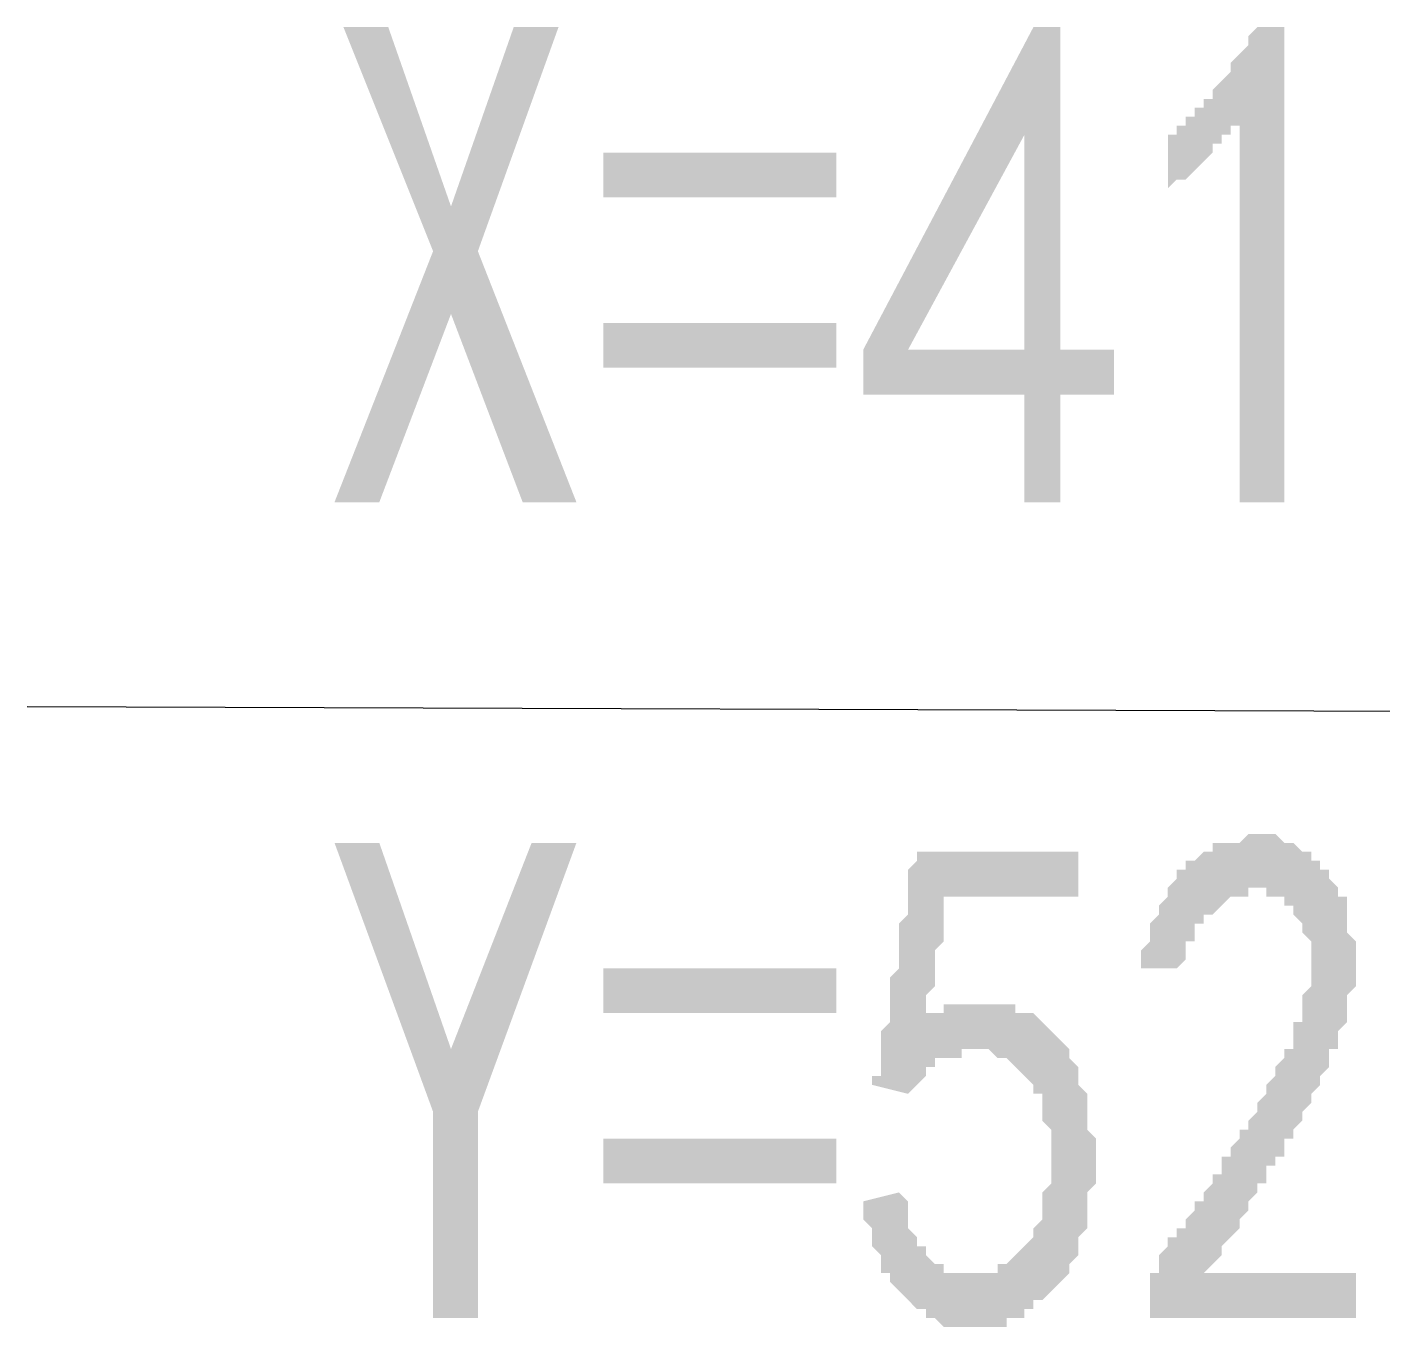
# Model space of a CAD drawing. Header units: millimetres. Extents: x 6156 to 7119, y 3162 to 3647.
# Drawn here: x 6842.17 to 6851.78, y 3588.88 to 3598.09 of the extents above; entities that cross this region are included whole.
import ezdxf

# ---------------------------------------------------------------- set-up
doc = ezdxf.new("R2010")
doc.units = ezdxf.units.MM
doc.layers.add('图层1', color=7, linetype='Continuous')

msp = doc.modelspace()

# ---------------------------------------------------------------- hatches: boundary and pattern name
at = {"layer": '图层1', "transparency": 33554559}
for points in [[(6846.0603, 3594.7246), (6845.6793, 3594.7246), (6845.1714, 3596.058), (6844.6634, 3594.7246), (6844.3459, 3594.7246), (6845.0444, 3596.5025), (6844.4094, 3598.0899), (6844.7269, 3598.0899), (6845.1714, 3596.8199), (6845.6158, 3598.0899), (6845.9333, 3598.0899), (6845.3619, 3596.5025)], [(6850.7592, 3597.455), (6850.7592, 3597.3915), (6850.6957, 3597.3915), (6850.6957, 3597.328), (6850.6322, 3597.328), (6850.6322, 3597.2645), (6850.5688, 3597.2645), (6850.5688, 3597.201), (6850.5688, 3597.201), (6850.5053, 3597.1375), (6850.5053, 3597.1375), (6850.4418, 3597.074), (6850.4418, 3597.074), (6850.3783, 3597.0105), (6850.3783, 3597.0105), (6850.3148, 3597.0105), (6850.2513, 3596.947), (6850.2513, 3596.947), (6850.2513, 3597.328), (6850.3148, 3597.328), (6850.3148, 3597.3915), (6850.3783, 3597.3915), (6850.3783, 3597.455), (6850.4418, 3597.455), (6850.4418, 3597.5185), (6850.5053, 3597.5185), (6850.5053, 3597.582), (6850.5688, 3597.582), (6850.5688, 3597.6455), (6850.5688, 3597.6455), (6850.6322, 3597.709), (6850.6322, 3597.709), (6850.6957, 3597.7725), (6850.6957, 3597.836), (6850.6957, 3597.836), (6850.7592, 3597.8995), (6850.7592, 3597.8995), (6850.8227, 3597.963), (6850.8227, 3598.0265), (6850.8227, 3598.0265), (6850.8862, 3598.09), (6850.8862, 3598.09), (6851.0767, 3598.09), (6851.0767, 3594.7247), (6850.7592, 3594.7247)], [(6850.1242, 3589.0097), (6850.1242, 3589.0732), (6850.1242, 3589.1367), (6850.1242, 3589.1367), (6850.1242, 3589.2002), (6850.1242, 3589.2637), (6850.1877, 3589.2637), (6850.1877, 3589.3272), (6850.1877, 3589.3907), (6850.1877, 3589.3907), (6850.2512, 3589.4542), (6850.2512, 3589.5177), (6850.3147, 3589.5177), (6850.3147, 3589.5177), (6850.3147, 3589.5812), (6850.3782, 3589.5812), (6850.3782, 3589.6447), (6850.3782, 3589.6447), (6850.4417, 3589.7082), (6850.4417, 3589.7082), (6850.4417, 3589.7717), (6850.5052, 3589.7717), (6850.5052, 3589.8352), (6850.5052, 3589.8352), (6850.5687, 3589.8987), (6850.5687, 3589.9622), (6850.6322, 3589.9622), (6850.6322, 3590.0257), (6850.6322, 3590.0892), (6850.6957, 3590.0892), (6850.6957, 3590.1527), (6850.7592, 3590.2161), (6850.7592, 3590.2796), (6850.8227, 3590.2796), (6850.8227, 3590.3431), (6850.8862, 3590.4066), (6850.8862, 3590.4701), (6850.8862, 3590.4701), (6850.9497, 3590.5336), (6850.9497, 3590.5971), (6851.0132, 3590.6606), (6851.0132, 3590.6606), (6851.0132, 3590.7241), (6851.0767, 3590.7876), (6851.0767, 3590.7876), (6851.0767, 3590.8511), (6851.1402, 3590.8511), (6851.1402, 3590.9146), (6851.1402, 3590.9781), (6851.1402, 3590.9781), (6851.1402, 3591.0416), (6851.2037, 3591.0416), (6851.2037, 3591.0416), (6851.2037, 3591.1051), (6851.2037, 3591.1686), (6851.2037, 3591.2321), (6851.2672, 3591.2956), (6851.2672, 3591.2956), (6851.2672, 3591.3591), (6851.2672, 3591.4226), (6851.2672, 3591.4861), (6851.2672, 3591.4861), (6851.2672, 3591.5496), (6851.2672, 3591.5496), (6851.2672, 3591.6131), (6851.2037, 3591.6766), (6851.2037, 3591.7401), (6851.2037, 3591.7401), (6851.1402, 3591.8035), (6851.1402, 3591.8035), (6851.1402, 3591.867), (6851.1402, 3591.867), (6851.0767, 3591.867), (6851.0767, 3591.9305), (6851.0132, 3591.9305), (6850.9497, 3591.9305), (6850.9497, 3591.994), (6850.8862, 3591.994), (6850.8862, 3591.994), (6850.8227, 3591.994), (6850.8227, 3591.9305), (6850.7592, 3591.9305), (6850.7592, 3591.9305), (6850.6957, 3591.9305), (6850.6957, 3591.9305), (6850.6322, 3591.867), (6850.6322, 3591.867), (6850.5687, 3591.8035), (6850.5687, 3591.8035), (6850.5052, 3591.8035), (6850.5052, 3591.7401), (6850.4417, 3591.7401), (6850.4417, 3591.6766), (6850.4417, 3591.6131), (6850.3782, 3591.6131), (6850.3782, 3591.5496), (6850.3782, 3591.4861), (6850.3782, 3591.4861), (6850.3147, 3591.4226), (6850.3147, 3591.4226), (6850.0607, 3591.4226), (6850.0607, 3591.4861), (6850.0607, 3591.5496), (6850.1242, 3591.6131), (6850.1242, 3591.6766), (6850.1242, 3591.7401), (6850.1242, 3591.7401), (6850.1877, 3591.8035), (6850.1877, 3591.867), (6850.1877, 3591.867), (6850.2512, 3591.9305), (6850.2512, 3591.994), (6850.2512, 3591.994), (6850.3147, 3592.0575), (6850.3147, 3592.0575), (6850.3147, 3592.121), (6850.3782, 3592.121), (6850.3782, 3592.121), (6850.3782, 3592.1845), (6850.4417, 3592.1845), (6850.4417, 3592.1845), (6850.5052, 3592.248), (6850.5052, 3592.248), (6850.5687, 3592.248), (6850.5687, 3592.3115), (6850.6322, 3592.3115), (6850.6322, 3592.3115), (6850.6957, 3592.3115), (6850.6957, 3592.3115), (6850.7592, 3592.3115), (6850.7592, 3592.3115), (6850.8227, 3592.375), (6850.8862, 3592.375), (6850.8862, 3592.375), (6850.9497, 3592.375), (6850.9497, 3592.375), (6851.0132, 3592.375), (6851.0767, 3592.3115), (6851.0767, 3592.3115), (6851.0767, 3592.3115), (6851.1402, 3592.3115), (6851.1402, 3592.3115), (6851.2037, 3592.248), (6851.2037, 3592.248), (6851.2672, 3592.248), (6851.2672, 3592.1845), (6851.3307, 3592.1845), (6851.3307, 3592.1845), (6851.3307, 3592.121), (6851.3942, 3592.121), (6851.3942, 3592.0575), (6851.3942, 3592.0575), (6851.4577, 3591.994), (6851.4577, 3591.9305), (6851.5211, 3591.9305), (6851.5211, 3591.867), (6851.5211, 3591.8035), (6851.5211, 3591.8035), (6851.5211, 3591.7401), (6851.5211, 3591.6766), (6851.5846, 3591.6131), (6851.5846, 3591.6131), (6851.5846, 3591.5496), (6851.5846, 3591.4861), (6851.5846, 3591.4226), (6851.5846, 3591.3591), (6851.5846, 3591.3591), (6851.5846, 3591.2956), (6851.5846, 3591.2956), (6851.5211, 3591.2321), (6851.5211, 3591.1686), (6851.5211, 3591.1686), (6851.5211, 3591.1051), (6851.5211, 3591.0416), (6851.5211, 3591.0416), (6851.4577, 3590.9781), (6851.4577, 3590.9146), (6851.4577, 3590.8511), (6851.3942, 3590.8511), (6851.3942, 3590.7876), (6851.3942, 3590.7241), (6851.3307, 3590.6606), (6851.3307, 3590.6606), (6851.3307, 3590.5971), (6851.3307, 3590.5971), (6851.3307, 3590.5971), (6851.2672, 3590.5336), (6851.2672, 3590.5336), (6851.2672, 3590.4701), (6851.2672, 3590.4701), (6851.2037, 3590.4066), (6851.2037, 3590.4066), (6851.2037, 3590.3431), (6851.2037, 3590.3431), (6851.1402, 3590.2796), (6851.1402, 3590.2796), (6851.1402, 3590.2161), (6851.0767, 3590.2161), (6851.0767, 3590.1527), (6851.0767, 3590.0892), (6851.0132, 3590.0892), (6851.0132, 3590.0257), (6850.9497, 3590.0257), (6850.9497, 3589.9622), (6850.9497, 3589.8987), (6850.8862, 3589.8987), (6850.8862, 3589.8352), (6850.8227, 3589.7717), (6850.8227, 3589.7082), (6850.8227, 3589.7082), (6850.7592, 3589.6447), (6850.7592, 3589.5812), (6850.6957, 3589.5177), (6850.6957, 3589.5177), (6850.6322, 3589.4542), (6850.6322, 3589.3907), (6850.5687, 3589.3272), (6850.5052, 3589.2637), (6850.5052, 3589.2637), (6851.5846, 3589.2637), (6851.5846, 3588.9462), (6850.1242, 3588.9462)], [(6846.0603, 3592.3116), (6845.3619, 3590.4067), (6845.3619, 3588.9463), (6845.0444, 3588.9463), (6845.0444, 3590.4067), (6844.3459, 3592.3116), (6844.6634, 3592.3116), (6845.1714, 3590.8512), (6845.1714, 3590.8512), (6845.7428, 3592.3116)], [(6848.3463, 3589.8352), (6848.4098, 3589.7717), (6848.4098, 3589.7717), (6848.4098, 3589.7082), (6848.4098, 3589.6447), (6848.4098, 3589.5813), (6848.4733, 3589.5178), (6848.4733, 3589.5178), (6848.4733, 3589.4543), (6848.5368, 3589.4543), (6848.5368, 3589.3908), (6848.5368, 3589.3908), (6848.6002, 3589.3273), (6848.6002, 3589.3273), (6848.6637, 3589.3273), (6848.6637, 3589.2638), (6848.7272, 3589.2638), (6848.7272, 3589.2638), (6848.7907, 3589.2638), (6848.7907, 3589.2638), (6848.8542, 3589.2638), (6848.8542, 3589.2638), (6848.9177, 3589.2638), (6848.9812, 3589.2638), (6848.9812, 3589.2638), (6849.0447, 3589.2638), (6849.0447, 3589.3273), (6849.1082, 3589.3273), (6849.1082, 3589.3273), (6849.1082, 3589.3273), (6849.1717, 3589.3908), (6849.1717, 3589.3908), (6849.2352, 3589.4543), (6849.2352, 3589.4543), (6849.2987, 3589.5178), (6849.2987, 3589.5178), (6849.2987, 3589.5813), (6849.3622, 3589.6447), (6849.3622, 3589.7082), (6849.3622, 3589.7082), (6849.3622, 3589.7082), (6849.3622, 3589.7717), (6849.3622, 3589.8352), (6849.3622, 3589.8352), (6849.4257, 3589.8987), (6849.4257, 3589.9622), (6849.4257, 3590.0257), (6849.4257, 3590.0892), (6849.4257, 3590.1527), (6849.4257, 3590.1527), (6849.4257, 3590.2162), (6849.4257, 3590.2162), (6849.4257, 3590.2797), (6849.3622, 3590.3432), (6849.3622, 3590.4067), (6849.3622, 3590.4067), (6849.3622, 3590.4702), (6849.3622, 3590.5337), (6849.2987, 3590.5337), (6849.2987, 3590.5972), (6849.2987, 3590.5972), (6849.2352, 3590.6607), (6849.2352, 3590.6607), (6849.1717, 3590.7242), (6849.1717, 3590.7242), (6849.1082, 3590.7877), (6849.1082, 3590.7877), (6849.0447, 3590.7877), (6849.0447, 3590.7877), (6849.0447, 3590.7877), (6848.9812, 3590.8512), (6848.9812, 3590.8512), (6848.9177, 3590.8512), (6848.8542, 3590.8512), (6848.8542, 3590.8512), (6848.7907, 3590.8512), (6848.7907, 3590.7877), (6848.7272, 3590.7877), (6848.7272, 3590.7877), (6848.6637, 3590.7877), (6848.6002, 3590.7877), (6848.6002, 3590.7242), (6848.5368, 3590.7242), (6848.5368, 3590.6607), (6848.5368, 3590.6607), (6848.4733, 3590.5972), (6848.4733, 3590.5972), (6848.4098, 3590.5337), (6848.4098, 3590.5337), (6848.1558, 3590.5972), (6848.1558, 3590.5972), (6848.1558, 3590.5972), (6848.1558, 3590.5972), (6848.1558, 3590.5972), (6848.1558, 3590.6607), (6848.2193, 3590.6607), (6848.2193, 3590.6607), (6848.2193, 3590.7242), (6848.2193, 3590.7242), (6848.2193, 3590.7877), (6848.2193, 3590.7877), (6848.2193, 3590.8512), (6848.2193, 3590.8512), (6848.2193, 3590.9147), (6848.2193, 3590.9782), (6848.2193, 3590.9782), (6848.2828, 3591.0417), (6848.2828, 3591.1052), (6848.2828, 3591.1687), (6848.2828, 3591.1687), (6848.2828, 3591.2321), (6848.2828, 3591.2956), (6848.2828, 3591.3591), (6848.3463, 3591.4226), (6848.3463, 3591.4861), (6848.3463, 3591.5496), (6848.3463, 3591.6766), (6848.3463, 3591.7401), (6848.4098, 3591.8036), (6848.4098, 3591.8671), (6848.4098, 3591.9306), (6848.4098, 3592.0576), (6848.4098, 3592.1211), (6848.4733, 3592.1846), (6848.4733, 3592.2481), (6849.6162, 3592.2481), (6849.6162, 3591.9306), (6848.6637, 3591.9306), (6848.6637, 3591.8671), (6848.6637, 3591.8036), (6848.6637, 3591.7401), (6848.6637, 3591.6766), (6848.6637, 3591.6131), (6848.6002, 3591.5496), (6848.6002, 3591.4861), (6848.6002, 3591.4861), (6848.6002, 3591.4226), (6848.6002, 3591.3591), (6848.6002, 3591.2956), (6848.6002, 3591.2956), (6848.5368, 3591.2321), (6848.5368, 3591.1687), (6848.5368, 3591.1687), (6848.5368, 3591.1052), (6848.5368, 3591.0417), (6848.5368, 3591.0417), (6848.5368, 3591.1052), (6848.6002, 3591.1052), (6848.6637, 3591.1052), (6848.6637, 3591.1687), (6848.7272, 3591.1687), (6848.7272, 3591.1687), (6848.7907, 3591.1687), (6848.7907, 3591.1687), (6848.8542, 3591.1687), (6848.9177, 3591.1687), (6848.9177, 3591.1687), (6848.9177, 3591.1687), (6848.9812, 3591.1687), (6849.0447, 3591.1687), (6849.0447, 3591.1687), (6849.1082, 3591.1687), (6849.1082, 3591.1687), (6849.1717, 3591.1687), (6849.1717, 3591.1052), (6849.2352, 3591.1052), (6849.2987, 3591.1052), (6849.2987, 3591.1052), (6849.2987, 3591.1052), (6849.3622, 3591.0417), (6849.3622, 3591.0417), (6849.4257, 3590.9782), (6849.4257, 3590.9782), (6849.4892, 3590.9147), (6849.4892, 3590.9147), (6849.5527, 3590.8512), (6849.5527, 3590.8512), (6849.5527, 3590.7877), (6849.5527, 3590.7877), (6849.6162, 3590.7242), (6849.6162, 3590.6607), (6849.6162, 3590.6607), (6849.6162, 3590.5972), (6849.6797, 3590.5337), (6849.6797, 3590.5337), (6849.6797, 3590.4702), (6849.6797, 3590.4067), (6849.6797, 3590.4067), (6849.6797, 3590.3432), (6849.6797, 3590.3432), (6849.6797, 3590.2797), (6849.7432, 3590.2162), (6849.7432, 3590.1527), (6849.7432, 3590.0892), (6849.7432, 3590.0892), (6849.7432, 3590.0257), (6849.7432, 3590.0257), (6849.7432, 3589.9622), (6849.7432, 3589.8987), (6849.6797, 3589.8352), (6849.6797, 3589.8352), (6849.6797, 3589.7717), (6849.6797, 3589.7082), (6849.6797, 3589.6447), (6849.6797, 3589.5813), (6849.6797, 3589.5813), (6849.6162, 3589.5178), (6849.6162, 3589.4543), (6849.6162, 3589.3908), (6849.6162, 3589.3908), (6849.5527, 3589.3273), (6849.5527, 3589.3273), (6849.5527, 3589.2638), (6849.4892, 3589.2003), (6849.4892, 3589.2003), (6849.4892, 3589.2003), (6849.4257, 3589.1368), (6849.4257, 3589.1368), (6849.3622, 3589.0733), (6849.3622, 3589.0733), (6849.2987, 3589.0733), (6849.2987, 3589.0098), (6849.2352, 3589.0098), (6849.2352, 3588.9463), (6849.1717, 3588.9463), (6849.1717, 3588.9463), (6849.1082, 3588.9463), (6849.1082, 3588.8828), (6849.0447, 3588.8828), (6849.0447, 3588.8828), (6848.9812, 3588.8828), (6848.9177, 3588.8828), (6848.9177, 3588.8828), (6848.8542, 3588.8828), (6848.8542, 3588.8828), (6848.7907, 3588.8828), (6848.7272, 3588.8828), (6848.7272, 3588.8828), (6848.6637, 3588.8828), (6848.6637, 3588.8828), (6848.6002, 3588.9463), (6848.6002, 3588.9463), (6848.5368, 3588.9463), (6848.5368, 3589.0098), (6848.4733, 3589.0098), (6848.4733, 3589.0098), (6848.4098, 3589.0733), (6848.4098, 3589.0733), (6848.4098, 3589.0733), (6848.3463, 3589.1368), (6848.3463, 3589.1368), (6848.2828, 3589.2003), (6848.2828, 3589.2003), (6848.2828, 3589.2638), (6848.2193, 3589.2638), (6848.2193, 3589.3273), (6848.2193, 3589.3908), (6848.2193, 3589.3908), (6848.1558, 3589.4543), (6848.1558, 3589.5178), (6848.1558, 3589.5178), (6848.1558, 3589.5813), (6848.0923, 3589.6447), (6848.0923, 3589.7082), (6848.0923, 3589.7717)]]:
    msp.add_hatch(color=256, dxfattribs=at).paths.add_polyline_path(points)
h = msp.add_hatch(color=256, dxfattribs=at)
h.paths.add_polyline_path([(6849.2352, 3595.4865), (6848.0923, 3595.4865), (6848.0923, 3595.804), (6849.2987, 3598.0899), (6849.4892, 3598.0899), (6849.4892, 3595.804), (6849.8702, 3595.804), (6849.8702, 3595.4865), (6849.4892, 3595.4865), (6849.4892, 3594.7246), (6849.2352, 3594.7246)], flags=0)
h.paths.add_polyline_path([(6849.2352, 3595.804), (6849.2352, 3597.3279), (6848.4098, 3595.804)], flags=0)

# ---------------------------------------------------------------- linework, layer by layer
at = {"layer": '图层1', "lineweight": -3}
msp.add_line((6842.1676, 3593.2777), (6872.3199, 3593.1742), dxfattribs=at)
at = {"layer": '图层1', "lineweight": -3, "transparency": 33554559}
for points in [[(6847.9018, 3596.8836), (6846.2509, 3596.8836), (6847.9018, 3597.2011), (6846.2509, 3597.2011)], [(6847.9018, 3595.6771), (6846.2509, 3595.6771), (6847.9018, 3595.9946), (6846.2509, 3595.9946)], [(6847.9018, 3591.1052), (6846.2509, 3591.1052), (6847.9018, 3591.4226), (6846.2509, 3591.4226)], [(6847.9018, 3589.8987), (6846.2509, 3589.8987), (6847.9018, 3590.2162), (6846.2509, 3590.2162)]]:
    msp.add_solid(points, dxfattribs=at)

doc.saveas('drawing.dxf')
